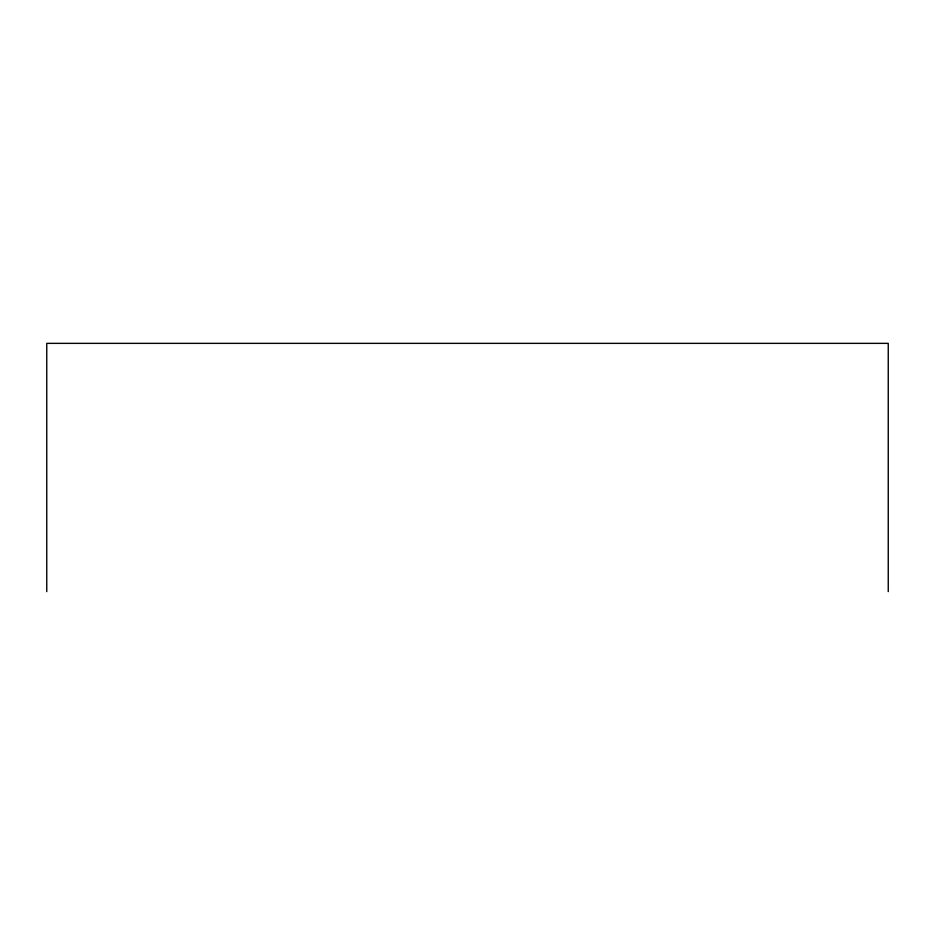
<?xml version="1.0" encoding="UTF-8"?>
<svg xmlns="http://www.w3.org/2000/svg" width="935" height="935" viewBox="0 0 935 935"><rect width="100%" height="100%" fill="white"/><g stroke="black" fill="none" stroke-linecap="round" stroke-linejoin="round"><path stroke-width="1.4" d="M888.25 591.633L888.25 343.367L46.75 343.367L46.75 591.633"/></g></svg>
